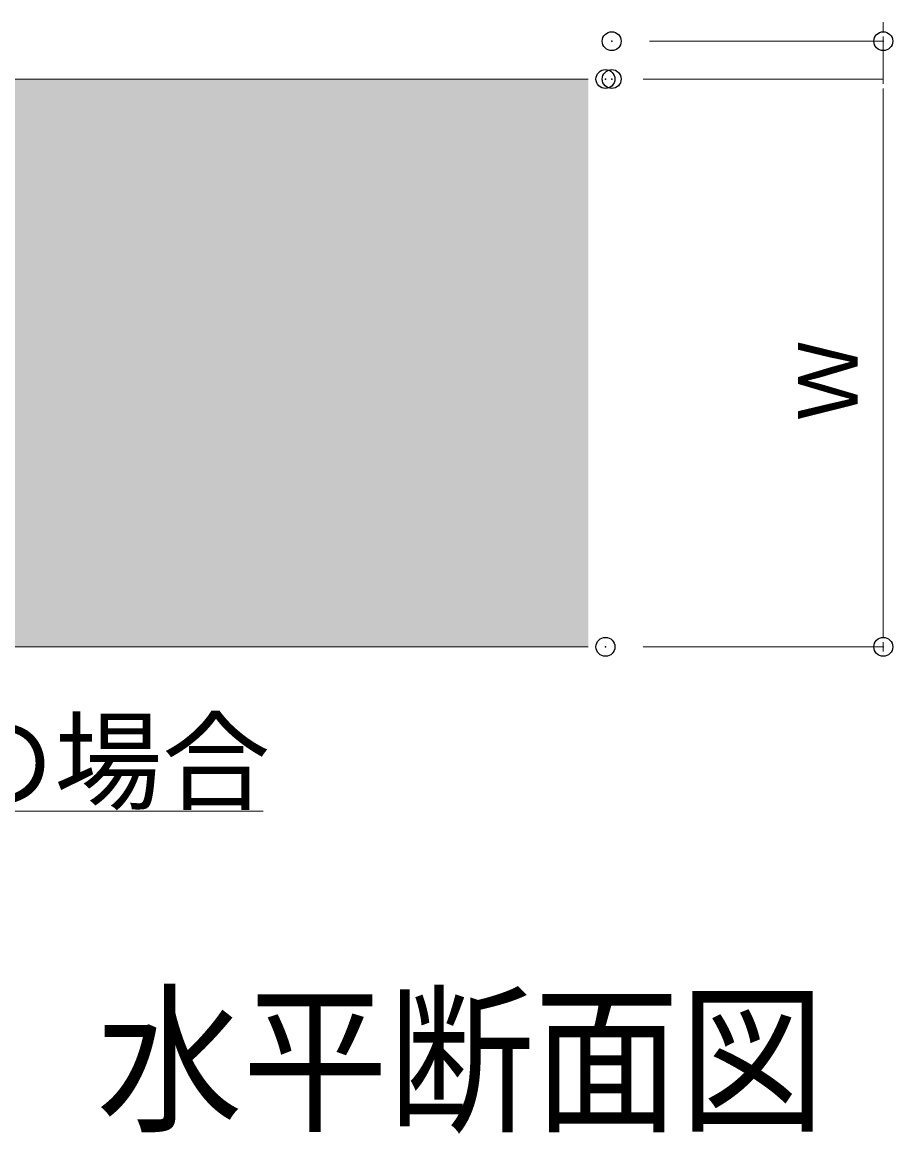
# Model space of a CAD drawing. Units: millimetres, scale not verified. Extents: x -1200 to 1200, y -342 to 342.
# Drawn here: x 1051.75 to 1074.74, y -223.26 to -193.9 of the extents above; entities that cross this region are included whole.
import ezdxf
from ezdxf.enums import TextEntityAlignment as Align

# ---------------------------------------------------------------- set-up
doc = ezdxf.new("R2010")
doc.units = ezdxf.units.MM
doc.header["$PDMODE"] = 32
doc.header["$PDSIZE"] = 0.5
for name, color, linetype, lineweight in [('0-0_一般', 7, 'Continuous', 9), ('0-1_0', 7, 'Continuous', 9), ('0-3_寸法', 7, 'Continuous', 9), ('0-5_ルーバー', 7, 'Continuous', 9), ('0-B_文字', 7, 'Continuous', 9)]:
    doc.layers.add(name, color=color, linetype=linetype, lineweight=lineweight)
doc.layers.add('0-6_ハッチング', color=254, linetype='Continuous')
doc.layers.add('0-A_Defpoints', color=7, linetype='Continuous')
doc.styles.add('Osaka', font='')
doc.styles.add('ＭＳ ゴシック', font='')
doc.styles.get('Osaka').set_extended_font_data('Osaka')
doc.styles.get('ＭＳ ゴシック').set_extended_font_data('MS Gothic')

# ---------------------------------------------------------------- blocks, each defined once
blk = doc.blocks.new('_DOT')
at = {"layer": '0-1_0'}
for p, q in [((-2.5, 0), (-5, 0)), ((-1.25, 0), (1.25, 0))]:
    blk.add_line(p, q, dxfattribs=at)

msp = doc.modelspace()

# ---------------------------------------------------------------- linework, layer by layer
at = {"layer": '0-3_寸法'}
for p, q in [((1068.315, -194.399), (1074.487, -194.399)), ((1074.487, -195.399), (1074.487, -194.399)), ((1068.15, -195.399), (1074.487, -195.399)), ((1068.315, -195.399), (1074.487, -195.399)), ((1074.487, -195.899), (1074.487, -209.898)), ((1074.487, -195.899), (1074.487, -196.4)), ((1068.15, -210.398), (1074.487, -210.398))]:
    msp.add_line(p, q, dxfattribs=at)
at = {"layer": '0-5_ルーバー'}
msp.add_lwpolyline([(1066.696, -195.398), (1019.696, -195.398), (1019.696, -210.398), (1066.696, -210.398)], dxfattribs=at)
at = {"layer": '0-6_ハッチング'}
msp.add_solid([(1019.696, -210.398), (1019.696, -195.398), (1066.696, -210.398), (1066.696, -195.398)], dxfattribs=at)
at = {"layer": '0-A_Defpoints'}
for p in [(1067.315, -194.399), (1074.487, -194.399), (1067.15, -195.399), (1067.315, -195.399), (1067.15, -210.398), (1074.487, -210.398)]:
    msp.add_point(p, dxfattribs=at)
at = {"layer": '0-B_文字'}
msp.add_lwpolyline([(1058.109, -214.735), (1024.243, -214.735), (1018.79, -220.71)], dxfattribs=at)

# ---------------------------------------------------------------- block references
at = {"layer": '0-3_寸法', "xscale": 0.1001489, "yscale": 0.1001489}
for p, rotation in [((1074.487, -194.399), 270), ((1074.487, -195.399), 90), ((1074.487, -195.399), 90), ((1074.487, -210.398), 270)]:
    msp.add_blockref('_DOT', p, dxfattribs=dict(at, rotation=rotation))

# ---------------------------------------------------------------- texts
at = {"layer": '0-0_一般', "style": 'ＭＳ ゴシック', "width": 0.9}
msp.add_text('水平断面図', height=3.134, dxfattribs=at).set_placement((1053.714, -223.821), align=Align.BOTTOM_LEFT)
at = {"layer": '0-3_寸法', "style": 'Osaka'}
msp.add_text('Ｗ', height=1.576, rotation=90, dxfattribs=at).set_placement((1074.287, -204.441), align=Align.BOTTOM_LEFT)
at = {"layer": '0-B_文字', "style": 'ＭＳ ゴシック'}
msp.add_text('※ルーバー材2m以下の場合', height=2.089, dxfattribs=at).set_placement((1024.109, -215.102), align=Align.BOTTOM_LEFT)

doc.saveas('drawing.dxf')
